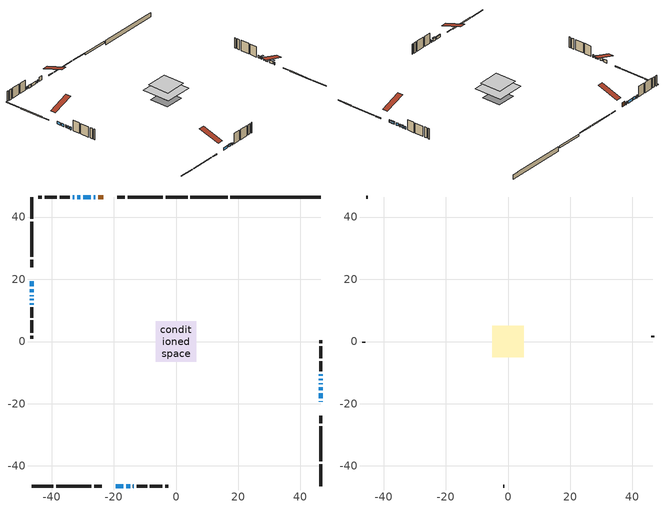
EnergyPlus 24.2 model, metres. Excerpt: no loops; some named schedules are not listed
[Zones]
conditioned space
 floor outside (Floor1 construction): -1.06,-1.06 -1.06,1.06 1.06,1.06 1.06,-1.06 z0.15
 floor adiabatic (Floor3 construction): -2.11,-2.11 -2.11,2.11 2.11,2.11 2.11,-2.11 z0.15
 floor adiabatic (AdiabaticFloorConstruction): -6.57,-6.57 -6.57,6.57 6.57,6.57 6.57,-6.57 z2.59
 floor foundation (Slab1 construction): -4.47,-4.47 -4.47,4.47 4.47,4.47 4.47,-4.47 z-1.98
 floor foundation (Slab2 construction): -2.11,-2.11 -2.11,2.11 2.11,2.11 2.11,-2.11 z-0.85
 wall outside (RimJoist1 construction): 3.7,46.46 -3.27,46.46 / -46.46,-46.46 -39.49,-46.46 / -46.46,46.46 -46.46,39.49 / 46.46,-46.46 46.46,-39.49 z0.15:0.45
 wall outside (RimJoist2 construction): -4.2,46.46 -15.48,46.46 / -38.56,-46.46 -27.28,-46.46 / -46.46,38.56 -46.46,27.28 / 46.46,-38.56 46.46,-27.28 z0.15:0.45
 wall outside (RimJoist4 construction): -16.41,46.46 -18.96,46.46 / -26.35,-46.46 -23.8,-46.46 / -46.46,26.35 -46.46,23.8 / 46.46,-26.35 46.46,-23.8 z0.15:0.45
 wall outside (AdiabaticWallConstruction 1): -23.42,46.46 -24.98,46.46 z0.15:2.18
 wall outside (AdiabaticWallConstruction): 46.46,-19.34 46.46,-19.17 / -25.9,46.46 -26.52,46.46 / -27.44,46.46 -29.78,46.46 / -46.46,19.34 -46.46,17.74 / -30.71,46.46 -31.78,46.46 / 46.46,-15.64 46.46,-14.68 / -46.46,16.81 -46.46,15.84 / -46.46,14.91 -46.46,14.61 / -46.46,13.69 -46.46,13.28 / 46.46,-13.75 46.46,-13.44 / -32.7,46.46 -33.19,46.46 / 46.46,-11.08 46.46,-10.56 / -15.97,-46.46 -14.75,-46.46 / -46.46,12.35 -46.46,11.88 z0.15:1.37; 46.46,-18.25 46.46,-16.57 / 46.46,-12.52 46.46,-12 z0.15:1.32; -19.34,-46.46 -16.9,-46.46 z0.15:1.22; -13.83,-46.46 -13.52,-46.46 z0.15:0.86
 wall outside (Wall1 construction): -34.12,46.46 -37.39,46.46 / -12.59,-46.46 -9.32,-46.46 / -46.46,10.96 -46.46,7.69 / 46.46,-9.64 46.46,-6.37 z0.15:5.03
 wall outside (Wall2 construction): -38.32,46.46 -42.27,46.46 / -8.39,-46.46 -4.44,-46.46 / -46.46,6.76 -46.46,2.81 / 46.46,-5.44 46.46,-1.49 z0.15:5.03
 wall outside (Wall4 construction): -43.2,46.46 -44.21,46.46 / -3.51,-46.46 -2.5,-46.46 / -46.46,1.88 -46.46,0.87 / 46.46,-0.56 46.46,0.45 z0.15:5.03
 wall foundation (FoundationWall1 construction): 17.5,46.46,-1.98 17.5,46.46,0.15 43.56,46.46,0.15 43.56,46.46,0.02 46.46,46.46,0.02 46.46,46.46,-1.98
 wall foundation (FoundationWall2 construction): 16.58,46.46 4.63,46.46 z-0.85:0.06
 window (WindowConstruction 16): 46.46,-19.34 46.46,-19.17 z0.15:1.37
 window (WindowConstruction 7): -25.9,46.46 -26.51,46.46 z0.15:1.37
 window (WindowConstruction 8): -27.44,46.46 -29.78,46.46 z0.15:1.37
 window (WindowConstruction 9): 46.46,-18.25 46.46,-16.57 z0.15:1.32
 window (WindowConstruction 10): -46.46,19.34 -46.46,17.74 z0.15:1.37
 window (WindowConstruction 11): -30.71,46.46 -31.78,46.46 z0.15:1.37
 window (WindowConstruction 12): 46.46,-15.64 46.46,-14.68 z0.15:1.37
 window (WindowConstruction 13): -46.46,16.81 -46.46,15.84 z0.15:1.37
 window (WindowConstruction 14): -46.46,14.91 -46.46,14.61 z0.15:1.37
 window (WindowConstruction 15): -46.46,13.68 -46.46,13.28 z0.15:1.37
 window (WindowConstruction 17): 46.46,-13.75 46.46,-13.44 z0.15:1.37
 window (WindowConstruction): -19.34,-46.46 -16.9,-46.46 z0.15:1.22
 window (WindowConstruction 1): -32.7,46.46 -33.19,46.46 z0.15:1.37
 window (WindowConstruction 2): 46.46,-12.51 46.46,-12 z0.15:1.32
 window (WindowConstruction 3): 46.46,-11.08 46.46,-10.57 z0.15:1.37
 window (WindowConstruction 4): -15.97,-46.46 -14.75,-46.46 z0.15:1.37
 window (WindowConstruction 5): -13.82,-46.46 -13.52,-46.46 z0.15:0.86
 window (WindowConstruction 6): -46.46,12.35 -46.46,11.88 z0.15:1.37
 door (Door): -23.42,46.46 -24.97,46.46 z0.15:2.18
 ceiling adiabatic (AdiabaticFloorConstruction): 6.57,-6.57 6.57,6.57 -6.57,6.57 -6.57,-6.57 z2.59
attic - vented
 floor to conditioned space (Floor2 construction Reversed): -5.07,-5.07 -5.07,5.07 5.07,5.07 5.07,-5.07 z5.03
 wall outside (Wall5 construction): -45.14,46.46 -45.53,46.46 / -1.57,-46.46 -1.18,-46.46 / -46.46,-0.06 -46.46,-0.45 / 46.46,1.38 46.46,1.77 z0.15:5.03
 roof outside (Roof1 construction): -22.49,46.46,5.03 -22.49,36.59,8.32 -19.89,36.59,8.32 -19.89,46.46,5.03; -20.27,-46.46,5.03 -20.27,-36.59,8.32 -22.87,-36.59,8.32 -22.87,-46.46,5.03; -46.46,20.27,5.03 -36.59,20.27,8.32 -36.59,22.87,8.32 -46.46,22.87,5.03; 46.46,-20.27,5.03 36.59,-20.27,8.32 36.59,-22.87,8.32 46.46,-22.87,5.03
shading: 46.46,-16.51 46.46,-18.31 47.68,-18.31 47.68,-16.51 z1.38; -16.84,-46.46 -19.4,-46.46 -19.4,-46.76 -16.84,-46.76 z1.28; 46.46,-11.94 46.46,-12.57 47.68,-12.57 47.68,-11.94 z1.38; -14.69,-46.46 -16.03,-46.46 -16.03,-47.07 -14.69,-47.07 z1.43; -13.46,-46.46 -13.88,-46.46 -13.88,-47.07 -13.46,-47.07 z0.92
[Building]
Building 1: Terrain=Suburbs
[Site:Location]
Windsor AP_ON: Latitude {deg}=42.28; Longitude {deg}=-82.96; Time Zone {hr}=-5; Elevation {m}=190; Keep Site Location Information=Yes
[Site:GroundTemperature:Shallow]
6.34957, 4.46684, 4.31606, 5.20952, 8.79623, 12.3662, 15.4612, 17.4219, 17.5884, 15.9938, 12.9777, 9.51722
[Site:WaterMainsTemperature]
Calculation Method=Schedule; Temperature Schedule=mains temperature schedule
[Material] Roughness=Rough; Thermal Absorptance=0.9
Name | Thickness {m} | Conductivity {W/m-K} | Density {kg/m3} | Specific Heat {J/kg-K} | Solar Absorptance | Visible Absorptance
asphalt or fiberglass shingles | 0.00635 | 0.162714 | 1121.4 | 1465.45 | 0.4 | 0.4
ceiling stud and cavity | 0.1397 | 0.0949009 | 65.682 | 1177.47 | 0.7 | 0.7
concrete 4.0 in. | 0.1016 | 1.803125 | 2242.8 | 837.4 | 0.7 | 0.7
concrete 8.0 in. | 0.2032 | 1.803125 | 2242.8 | 837.4 | 0.7 | 0.7
door material | 0.04445 | 0.053851 | 512.64 | 1214.23 | 0.7 | 0.7
exterior vertical ins | 0.0125472 | 0.029427 | 32.04 | 1214.23 | 0.7 | 0.7
exterior vertical ins 1 | 0.00202101 | 0.029427 | 32.04 | 1214.23 | 0.7 | 0.7
floor covering | 0.0127 | 0.0433444 | 54.468 | 1339.84 | 0.6 | 0.6
floor rigid ins; rim joist rigid ins 1 | 0.103632 | 0.029427 | 32.04 | 1214.23 | 0.7 | 0.7
floor rigid ins 1; wall rigid ins 1 | 0.512978 | 0.029427 | 32.04 | 1214.23 | 0.7 | 0.7
floor stud and cavity | 0.1397 | 0.386641 | 92.3553 | 1139.71 | 0.7 | 0.7
floor stud and cavity 1 | 0.1397 | 0.240492 | 92.3553 | 1139.71 | 0.7 | 0.7
floor stud and cavity 2 | 0.1397 | 1.75129 | 37.0049 | 1207.88 | 0.7 | 0.7
furniture material conditioned space 1 | 0.1524 | 0.115458 | 640.8 | 1214.23 | 0.6 | 0.6
gypsum board | 0.0127 | 0.160291 | 801 | 837.4 | 0.6 | 0.6
gypsum board 1 | 0.0127 | 0.160291 | 801 | 837.4 | 0.7 | 0.7
osb sheathing 0.5 in. | 0.0127 | 0.115458 | 512.64 | 1214.23 | 0.7 | 0.7
osb sheathing 0.75 in. | 0.01905 | 0.115458 | 512.64 | 1214.23 | 0.7 | 0.7
osb sheathing 2.0 in. | 0.0508 | 0.115458 | 512.64 | 1214.23 | 0.7 | 0.7
rim joist rigid ins; wall rigid ins | 0.051816 | 0.029427 | 32.04 | 1214.23 | 0.7 | 0.7
rim joist stud and cavity | 0.0508 | 0.028891 | 125.044 | 1163.47 | 0.6 | 0.6
rim joist stud and cavity 1 | 0.0508 | 0.241261 | 125.044 | 1163.47 | 0.6 | 0.6
rim joist stud and cavity 2 | 0.0508 | 0.065186 | 125.044 | 1163.47 | 0.6 | 0.6
wall stud and cavity | 0.1397 | 0.408978 | 139.0536 | 1170.24 | 0.7 | 0.7
wall stud and cavity 1 | 0.1397 | 0.0743564 | 139.0536 | 1170.24 | 0.7 | 0.7
wall stud and cavity 2 | 0.1397 | 0.0855862 | 139.0536 | 1170.24 | 0.7 | 0.7
wall stud and cavity 3 | 0.0889 | 6.1454 | 50.32683 | 1063.81 | 0.6 | 0.6
wall stud and cavity 4 | 0.0889 | 0.380278 | 52.3479 | 1209.89 | 0.7 | 0.7
wall stud and cavity 5 | 0.0889 | 0.391764 | 83.0341 | 1211.67 | 0.7 | 0.7
wood siding | 0.0254 | 0.102417 | 544.68 | 1172.36 | 0.4 | 0.4
wood siding 1 | 0.00254 | 0.102417 | 544.68 | 1172.36 | 0.4 | 0.4
wood siding 2; wood siding 3; wood siding 4 | 0.0254 | 0.102417 | 544.68 | 1172.36 | 0.7 | 0.7
[WindowMaterial:SimpleGlazingSystem]
Name | U-Factor {W/m2-K} | Solar Heat Gain Coefficient
WindowMaterial | 2.46312 | 0.59
WindowMaterial 1 | 2.96448 | 0.43
WindowMaterial 10 | 1.8215 | 0.51
WindowMaterial 11 | 2.907136 | 0.51
WindowMaterial 12 | 2.5375 | 0.54
WindowMaterial 13 | 1.87147 | 0.49
WindowMaterial 14 | 2.983789 | 0.42
WindowMaterial 15 | 2.06793 | 0.37
WindowMaterial 16 | 3.02808 | 0.27
WindowMaterial 2 | 2.68172 | 0.46
WindowMaterial 3 | 2.67774 | 0.47
WindowMaterial 4 | 2.50457 | 0.56
WindowMaterial 5 | 2.8867 | 0.33
WindowMaterial 6 | 2.66696 | 0.47
WindowMaterial 7 | 2.60223 | 0.51
WindowMaterial 8 | 2.94518 | 0.46
WindowMaterial 9 | 2.95426 | 0.45
[Construction]
AdiabaticFloorConstruction: floor stud and cavity 2, floor rigid ins 1, osb sheathing 0.75 in., floor covering
AdiabaticWallConstruction: wood siding 3, wall rigid ins 1, wall stud and cavity 4, gypsum board
AdiabaticWallConstruction 1: wood siding 4, wall rigid ins 1, wall stud and cavity 4, gypsum board
Door: door material
Floor1 construction: floor stud and cavity, floor rigid ins, osb sheathing 0.75 in., floor covering
Floor2 construction Reversed: gypsum board, ceiling stud and cavity
Floor3 construction: floor stud and cavity 1, floor rigid ins, osb sheathing 0.75 in., floor covering
FoundationWall1 construction; FoundationWall2 construction: concrete 8.0 in., gypsum board 1
furniture construction conditioned space 1: furniture material conditioned space 1
PartitionWallConstruction: gypsum board, wall stud and cavity 5, gypsum board
RimJoist1 construction: wood siding 2, osb sheathing 2.0 in., rim joist stud and cavity
RimJoist2 construction: wood siding 2, rim joist rigid ins, osb sheathing 2.0 in., rim joist stud and cavity 1
RimJoist4 construction: wood siding 2, rim joist rigid ins 1, osb sheathing 2.0 in., rim joist stud and cavity 2
Roof1 construction: asphalt or fiberglass shingles
Slab1 construction; Slab2 construction: concrete 4.0 in.
Wall1 construction: wood siding, wall rigid ins, osb sheathing 0.5 in., wall stud and cavity, gypsum board
Wall2 construction: wood siding, osb sheathing 0.5 in., wall stud and cavity 1, gypsum board
Wall4 construction: wood siding, osb sheathing 0.5 in., wall stud and cavity 2, gypsum board
Wall5 construction: wood siding 1, wall stud and cavity 3
WindowConstruction: WindowMaterial
WindowConstruction 1: WindowMaterial 1
WindowConstruction 10: WindowMaterial 10
WindowConstruction 11; WindowConstruction 9: WindowMaterial 9
WindowConstruction 12: WindowMaterial 11
WindowConstruction 13: WindowMaterial 12
WindowConstruction 14: WindowMaterial 13
WindowConstruction 15: WindowMaterial 14
WindowConstruction 16: WindowMaterial 15
WindowConstruction 17: WindowMaterial 16
WindowConstruction 2: WindowMaterial 2
WindowConstruction 3: WindowMaterial 3
WindowConstruction 4: WindowMaterial 4
WindowConstruction 5: WindowMaterial 5
WindowConstruction 6: WindowMaterial 6
WindowConstruction 7: WindowMaterial 7
WindowConstruction 8: WindowMaterial 8
[Zone] Multiplier=1; Part of Total Floor Area=Yes
Name | Volume {m3}
attic - vented | 54.8215
conditioned space | 628.9
[Space]
Name | Zone | Volume {m3}
attic - vented 1 | attic - vented | 54.8215
conditioned space 1 | conditioned space | 628.9
[ZoneInfiltration:EffectiveLeakageArea]
infil attic - vented 1: Zone or Space=attic - vented 1; Schedule=Always On Discrete; Effective Air Leakage Area {cm2}=4562.67; Stack Coefficient=0.000567875; Wind Coefficient=1.61008e-05
[ZoneMixing]
whole house fan mix: Zone or Space=attic - vented; Schedule=Always On Continuous; Design Flow Rate Calculation Method=Flow/Zone; Design Flow Rate {m3/s}=0; Source Zone or Space=conditioned space
[SurfaceProperty:ExposedFoundationPerimeter] Exposed Perimeter Calculation Method=TotalExposedPerimeter
Name | Total Exposed Perimeter {m}
Slab1 | 28.956
Slab2 | 11.948
[InternalMass] Zone or ZoneList=conditioned space; Space or SpaceList=conditioned space 1
Name | Construction | Surface Area {m2}
furniture mass conditioned space 1 | furniture construction conditioned space 1 | 117.088
partition wall mass | PartitionWallConstruction | 274.94
[Lights]
interior lighting: Zone or ZoneList or Space or SpaceList=conditioned space 1; Schedule=interior lighting schedule; Design Level Calculation Method=LightingLevel; Lighting Level {W}=343.2; Return Air Fraction=0; Fraction Radiant=0.6; Fraction Visible=0.2; Fraction Replaceable=1
[People]
occupants: Zone or ZoneList or Space or SpaceList=conditioned space 1; Number of People Schedule=occupants schedule; Number of People Calculation Method=People; Number of People=3; Fraction Radiant=0.314171; Sensible Heat Fraction=0.56303; Activity Level Schedule=occupants activity schedule; Carbon Dioxide Generation Rate {m3/s-W}=0; Enable ASHRAE 55 Comfort Warnings=No; Mean Radiant Temperature Calculation Type=EnclosureAveraged
[ElectricEquipment] Zone or ZoneList or Space or SpaceList=conditioned space 1; Design Level Calculation Method=EquipmentLevel
Name | Schedule | Design Level {W} | Fraction Latent | Fraction Radiant | Fraction Lost
clothes dryer | clothes dryer schedule | 140.772 | 0.015 | 0.081 | 0.85
clothes washer | clothes washer schedule | 32.1985 | 0.03 | 0.162 | 0.7
cooking range | cooking range schedule | 215.147 | 0.08 | 0.432 | 0.2
dishwasher | dishwasher schedule | 66.8632 | 0.3 | 0.18 | 0.4
fridge | fridge schedule | 72.9452 | 0 | 0.6 | 0
mech vent bath fan 0 | mech vent bath fan 0 schedule | 25.1 | 0 | 0 | 1
mech vent bath fan 1 | mech vent bath fan 1 schedule | 25.1 | 0 | 0 | 1
mech vent house fan | mech vent house fan schedule | 0 | 0 | 0 | 1
mech vent house fan cfis | mech vent house fan cfis schedule | 0 | 0 | 0 | 0
mech vent range fan 0 | mech vent range fan 0 schedule | 57 | 0 | 0 | 1
misc plug loads | misc plug loads schedule | 494.7 | 0.045 | 0.513 | 0.1
whole house fan | Always On Discrete | 0 | 0 | 0 | 1
[OtherEquipment] Zone or ZoneList or Space or SpaceList=conditioned space 1; Design Level Calculation Method=EquipmentLevel
Name | Fuel Type | Schedule | Design Level {W} | Fraction Latent | Fraction Radiant | Fraction Lost
clothes dryer 1 | Electricity | clothes dryer schedule | 0 | 0.015 | 0.081 | 0.85
cooking range 1 | Electricity | cooking range schedule | 0 | 0.08 | 0.432 | 0.2
general water use latent | None | general water use schedule | 62.594 | 1 | 0 | 0
general water use sensible | None | general water use schedule | -61.6891 | 0 | 0.6 | 0
mech vent house fan latent load | None | Always On Discrete | 0 | 1 | 0 | 0
mech vent house fan sensible load | None | Always On Discrete | 0 | 0 | 0 | 0
water heater energy adjustment1 | NaturalGas | Always On Discrete | 0.01 | 0 | 0 | 1
[ZoneInfiltration:DesignFlowRate] Zone or ZoneList or Space or SpaceList=conditioned space 1; Schedule=Always On Discrete; Design Flow Rate Calculation Method=Flow/Zone; Design Flow Rate {m3/s}=0
infil flow; natural vent flow; whole house fan flow
[Foundation:Kiva] Initial Indoor Air Temperature {C}=18; Wall Depth Below Slab {m}=0.2032; Custom Block X Position 1 {m}=0.2159; Custom Block Z Position 1 {m}=0
Name | Wall Height Above Grade {m} | Custom Block Material Name 1 | Custom Block Depth 1 {m}
Foundation Kiva 1 | 0.149992 | exterior vertical ins | 2.13
Foundation Kiva 2 | 0.0600151 | exterior vertical ins 1 | 0.910011
[Foundation:Kiva:Settings]
Soil Conductivity {W/m-K}=0.849921; Soil Density {kg/m3}=1842.3; Soil Specific Heat {J/kg-K}=418.7; Ground Solar Absorptivity=0.9; Ground Thermal Absorptivity=0.9; Ground Surface Roughness {m}=0.03; Far-Field Width {m}=40; Deep-Ground Boundary Condition=ZeroFlux; Deep-Ground Depth {m}=40; Minimum Cell Dimension {m}=0.2; Maximum Cell Growth Coefficient=3; Simulation Timestep=Timestep
[Exterior:Lights]
exterior lighting: Schedule=exterior lighting schedule; Design Level {W}=75.6
[Schedule:Constant]
Name | Hourly Value
Always On Continuous; mech vent house fan schedule; mech vent house fan cfis schedule; Always On Discrete | 1
occupants activity schedule | 117.228
fridge schedule | 0
[Schedule:Week:Daily]
interior lighting schedule Week Rule - Jan1-Jan27: interior lighting schedule day, interior lighting schedule day, interior lighting schedule day, interior lighting schedule day, interior lighting schedule day, interior lighting schedule day, interior lighting schedule day, interior lighting schedule default day, interior lighting schedule default day, interior lighting schedule default day, interior lighting schedule default day, interior lighting schedule default day
interior lighting schedule Week Rule - Jan28-Feb3: interior lighting schedule day, interior lighting schedule day, interior lighting schedule day, interior lighting schedule day, interior lighting schedule day 1, interior lighting schedule day 1, interior lighting schedule day 1, interior lighting schedule default day, interior lighting schedule default day, interior lighting schedule default day, interior lighting schedule default day, interior lighting schedule default day
interior lighting schedule Week Rule - Feb4-Feb24: interior lighting schedule day 1, interior lighting schedule day 1, interior lighting schedule day 1, interior lighting schedule day 1, interior lighting schedule day 1, interior lighting schedule day 1, interior lighting schedule day 1, interior lighting schedule default day, interior lighting schedule default day, interior lighting schedule default day, interior lighting schedule default day, interior lighting schedule default day
interior lighting schedule Week Rule - Feb25-Mar3: interior lighting schedule day 1, interior lighting schedule day 1, interior lighting schedule day 1, interior lighting schedule day 1, interior lighting schedule day 2, interior lighting schedule day 2, interior lighting schedule day 2, interior lighting schedule default day, interior lighting schedule default day, interior lighting schedule default day, interior lighting schedule default day, interior lighting schedule default day
interior lighting schedule Week Rule - Mar4-Mar31: interior lighting schedule day 2, interior lighting schedule day 2, interior lighting schedule day 2, interior lighting schedule day 2, interior lighting schedule day 2, interior lighting schedule day 2, interior lighting schedule day 2, interior lighting schedule default day, interior lighting schedule default day, interior lighting schedule default day, interior lighting schedule default day, interior lighting schedule default day
interior lighting schedule Week Rule - Apr1-Apr28: interior lighting schedule day 3, interior lighting schedule day 3, interior lighting schedule day 3, interior lighting schedule day 3, interior lighting schedule day 3, interior lighting schedule day 3, interior lighting schedule day 3, interior lighting schedule default day, interior lighting schedule default day, interior lighting schedule default day, interior lighting schedule default day, interior lighting schedule default day
interior lighting schedule Week Rule - Apr29-May5: interior lighting schedule day 3, interior lighting schedule day 3, interior lighting schedule day 4, interior lighting schedule day 4, interior lighting schedule day 4, interior lighting schedule day 4, interior lighting schedule day 4, interior lighting schedule default day, interior lighting schedule default day, interior lighting schedule default day, interior lighting schedule default day, interior lighting schedule default day
interior lighting schedule Week Rule - May6-May26: interior lighting schedule day 4, interior lighting schedule day 4, interior lighting schedule day 4, interior lighting schedule day 4, interior lighting schedule day 4, interior lighting schedule day 4, interior lighting schedule day 4, interior lighting schedule default day, interior lighting schedule default day, interior lighting schedule default day, interior lighting schedule default day, interior lighting schedule default day
interior lighting schedule Week Rule - May27-Jun2: interior lighting schedule day 4, interior lighting schedule day 4, interior lighting schedule day 4, interior lighting schedule day 4, interior lighting schedule day 4, interior lighting schedule day 5, interior lighting schedule day 5, interior lighting schedule default day, interior lighting schedule default day, interior lighting schedule default day, interior lighting schedule default day, interior lighting schedule default day
interior lighting schedule Week Rule - Jun3-Jun30: interior lighting schedule day 5, interior lighting schedule day 5, interior lighting schedule day 5, interior lighting schedule day 5, interior lighting schedule day 5, interior lighting schedule day 5, interior lighting schedule day 5, interior lighting schedule default day, interior lighting schedule default day, interior lighting schedule default day, interior lighting schedule default day, interior lighting schedule default day
interior lighting schedule Week Rule - Jul1-Jul28: interior lighting schedule day 6, interior lighting schedule day 6, interior lighting schedule day 6, interior lighting schedule day 6, interior lighting schedule day 6, interior lighting schedule day 6, interior lighting schedule day 6, interior lighting schedule default day, interior lighting schedule default day, interior lighting schedule default day, interior lighting schedule default day, interior lighting schedule default day
interior lighting schedule Week Rule - Jul29-Aug4: interior lighting schedule day 6, interior lighting schedule day 6, interior lighting schedule day 6, interior lighting schedule day 7, interior lighting schedule day 7, interior lighting schedule day 7, interior lighting schedule day 7, interior lighting schedule default day, interior lighting schedule default day, interior lighting schedule default day, interior lighting schedule default day, interior lighting schedule default day
interior lighting schedule Week Rule - Aug5-Aug25: interior lighting schedule day 7, interior lighting schedule day 7, interior lighting schedule day 7, interior lighting schedule day 7, interior lighting schedule day 7, interior lighting schedule day 7, interior lighting schedule day 7, interior lighting schedule default day, interior lighting schedule default day, interior lighting schedule default day, interior lighting schedule default day, interior lighting schedule default day
interior lighting schedule Week Rule - Aug26-Sep1: interior lighting schedule day 7, interior lighting schedule day 7, interior lighting schedule day 7, interior lighting schedule day 7, interior lighting schedule day 7, interior lighting schedule day 7, interior lighting schedule day 8, interior lighting schedule default day, interior lighting schedule default day, interior lighting schedule default day, interior lighting schedule default day, interior lighting schedule default day
interior lighting schedule Week Rule - Sep2-Sep29: interior lighting schedule day 8, interior lighting schedule day 8, interior lighting schedule day 8, interior lighting schedule day 8, interior lighting schedule day 8, interior lighting schedule day 8, interior lighting schedule day 8, interior lighting schedule default day, interior lighting schedule default day, interior lighting schedule default day, interior lighting schedule default day, interior lighting schedule default day
interior lighting schedule Week Rule - Sep30-Oct6: interior lighting schedule day 8, interior lighting schedule day 9, interior lighting schedule day 9, interior lighting schedule day 9, interior lighting schedule day 9, interior lighting schedule day 9, interior lighting schedule day 9, interior lighting schedule default day, interior lighting schedule default day, interior lighting schedule default day, interior lighting schedule default day, interior lighting schedule default day
interior lighting schedule Week Rule - Oct7-Oct27: interior lighting schedule day 9, interior lighting schedule day 9, interior lighting schedule day 9, interior lighting schedule day 9, interior lighting schedule day 9, interior lighting schedule day 9, interior lighting schedule day 9, interior lighting schedule default day, interior lighting schedule default day, interior lighting schedule default day, interior lighting schedule default day, interior lighting schedule default day
interior lighting schedule Week Rule - Oct28-Nov3: interior lighting schedule day 9, interior lighting schedule day 9, interior lighting schedule day 9, interior lighting schedule day 9, interior lighting schedule day 10, interior lighting schedule day 10, interior lighting schedule day 10, interior lighting schedule default day, interior lighting schedule default day, interior lighting schedule default day, interior lighting schedule default day, interior lighting schedule default day
interior lighting schedule Week Rule - Nov4-Nov24: interior lighting schedule day 10, interior lighting schedule day 10, interior lighting schedule day 10, interior lighting schedule day 10, interior lighting schedule day 10, interior lighting schedule day 10, interior lighting schedule day 10, interior lighting schedule default day, interior lighting schedule default day, interior lighting schedule default day, interior lighting schedule default day, interior lighting schedule default day
interior lighting schedule Week Rule - Nov25-Dec1: interior lighting schedule day 10, interior lighting schedule day 10, interior lighting schedule day 10, interior lighting schedule day 10, interior lighting schedule day 10, interior lighting schedule day 10, interior lighting schedule day 11, interior lighting schedule default day, interior lighting schedule default day, interior lighting schedule default day, interior lighting schedule default day, interior lighting schedule default day
interior lighting schedule Week Rule - Dec2-Dec31: interior lighting schedule day 11, interior lighting schedule day 11, interior lighting schedule day 11, interior lighting schedule day 11, interior lighting schedule day 11, interior lighting schedule day 11, interior lighting schedule day 11, interior lighting schedule default day, interior lighting schedule default day, interior lighting schedule default day, interior lighting schedule default day, interior lighting schedule default day
occupants schedule Week Rule - Jan1-Dec31: occupants schedule day, occupants schedule day, occupants schedule day, occupants schedule day, occupants schedule day, occupants schedule day, occupants schedule day, occupants schedule default day, occupants schedule default day, occupants schedule default day, occupants schedule default day, occupants schedule default day
clothes dryer schedule Week Rule - Jan1-Dec31: clothes dryer schedule day, clothes dryer schedule day, clothes dryer schedule day, clothes dryer schedule day, clothes dryer schedule day, clothes dryer schedule day, clothes dryer schedule day, clothes dryer schedule default day, clothes dryer schedule default day, clothes dryer schedule default day, clothes dryer schedule default day, clothes dryer schedule default day
clothes washer schedule Week Rule - Jan1-Dec31: clothes washer schedule day, clothes washer schedule day, clothes washer schedule day, clothes washer schedule day, clothes washer schedule day, clothes washer schedule day, clothes washer schedule day, clothes washer schedule default day, clothes washer schedule default day, clothes washer schedule default day, clothes washer schedule default day, clothes washer schedule default day
cooking range schedule Week Rule - Jan1-Dec31: cooking range schedule day, cooking range schedule day, cooking range schedule day, cooking range schedule day, cooking range schedule day, cooking range schedule day, cooking range schedule day, cooking range schedule default day, cooking range schedule default day, cooking range schedule default day, cooking range schedule default day, cooking range schedule default day
dishwasher schedule Week Rule - Jan1-Dec31: dishwasher schedule day, dishwasher schedule day, dishwasher schedule day, dishwasher schedule day, dishwasher schedule day, dishwasher schedule day, dishwasher schedule day, dishwasher schedule default day, dishwasher schedule default day, dishwasher schedule default day, dishwasher schedule default day, dishwasher schedule default day
mech vent bath fan 0 schedule Week Rule - Jan1-Dec31: mech vent bath fan 0 schedule day, mech vent bath fan 0 schedule day, mech vent bath fan 0 schedule day, mech vent bath fan 0 schedule day, mech vent bath fan 0 schedule day, mech vent bath fan 0 schedule day, mech vent bath fan 0 schedule day, mech vent bath fan 0 schedule default day, mech vent bath fan 0 schedule default day, mech vent bath fan 0 schedule default day, mech vent bath fan 0 schedule default day, mech vent bath fan 0 schedule default day
mech vent bath fan 1 schedule Week Rule - Jan1-Dec31: mech vent bath fan 1 schedule day, mech vent bath fan 1 schedule day, mech vent bath fan 1 schedule day, mech vent bath fan 1 schedule day, mech vent bath fan 1 schedule day, mech vent bath fan 1 schedule day, mech vent bath fan 1 schedule day, mech vent bath fan 1 schedule default day, mech vent bath fan 1 schedule default day, mech vent bath fan 1 schedule default day, mech vent bath fan 1 schedule default day, mech vent bath fan 1 schedule default day
mech vent range fan 0 schedule Week Rule - Jan1-Dec31: mech vent range fan 0 schedule day, mech vent range fan 0 schedule day, mech vent range fan 0 schedule day, mech vent range fan 0 schedule day, mech vent range fan 0 schedule day, mech vent range fan 0 schedule day, mech vent range fan 0 schedule day, mech vent range fan 0 schedule default day, mech vent range fan 0 schedule default day, mech vent range fan 0 schedule default day, mech vent range fan 0 schedule default day, mech vent range fan 0 schedule default day
misc plug loads schedule Week Rule - Jan1-Dec31: misc plug loads schedule day, misc plug loads schedule day, misc plug loads schedule day, misc plug loads schedule day, misc plug loads schedule day, misc plug loads schedule day, misc plug loads schedule day, misc plug loads schedule default day, misc plug loads schedule default day, misc plug loads schedule default day, misc plug loads schedule default day, misc plug loads schedule default day
general water use schedule Week Rule - Jan1-Dec31: general water use schedule day, general water use schedule day, general water use schedule day, general water use schedule day, general water use schedule day, general water use schedule day, general water use schedule day, general water use schedule default day, general water use schedule default day, general water use schedule default day, general water use schedule default day, general water use schedule default day
exterior lighting schedule Week Rule - Jan1-Jan27: exterior lighting schedule day, exterior lighting schedule day, exterior lighting schedule day, exterior lighting schedule day, exterior lighting schedule day, exterior lighting schedule day, exterior lighting schedule day, exterior lighting schedule default day, exterior lighting schedule default day, exterior lighting schedule default day, exterior lighting schedule default day, exterior lighting schedule default day
exterior lighting schedule Week Rule - Jan28-Feb3: exterior lighting schedule day, exterior lighting schedule day, exterior lighting schedule day, exterior lighting schedule day, exterior lighting schedule day 1, exterior lighting schedule day 1, exterior lighting schedule day 1, exterior lighting schedule default day, exterior lighting schedule default day, exterior lighting schedule default day, exterior lighting schedule default day, exterior lighting schedule default day
exterior lighting schedule Week Rule - Feb4-Feb24: exterior lighting schedule day 1, exterior lighting schedule day 1, exterior lighting schedule day 1, exterior lighting schedule day 1, exterior lighting schedule day 1, exterior lighting schedule day 1, exterior lighting schedule day 1, exterior lighting schedule default day, exterior lighting schedule default day, exterior lighting schedule default day, exterior lighting schedule default day, exterior lighting schedule default day
exterior lighting schedule Week Rule - Feb25-Mar3: exterior lighting schedule day 1, exterior lighting schedule day 1, exterior lighting schedule day 1, exterior lighting schedule day 1, exterior lighting schedule day 2, exterior lighting schedule day 2, exterior lighting schedule day 2, exterior lighting schedule default day, exterior lighting schedule default day, exterior lighting schedule default day, exterior lighting schedule default day, exterior lighting schedule default day
exterior lighting schedule Week Rule - Mar4-Mar31: exterior lighting schedule day 2, exterior lighting schedule day 2, exterior lighting schedule day 2, exterior lighting schedule day 2, exterior lighting schedule day 2, exterior lighting schedule day 2, exterior lighting schedule day 2, exterior lighting schedule default day, exterior lighting schedule default day, exterior lighting schedule default day, exterior lighting schedule default day, exterior lighting schedule default day
exterior lighting schedule Week Rule - Apr1-Apr28: exterior lighting schedule day 3, exterior lighting schedule day 3, exterior lighting schedule day 3, exterior lighting schedule day 3, exterior lighting schedule day 3, exterior lighting schedule day 3, exterior lighting schedule day 3, exterior lighting schedule default day, exterior lighting schedule default day, exterior lighting schedule default day, exterior lighting schedule default day, exterior lighting schedule default day
exterior lighting schedule Week Rule - Apr29-May5: exterior lighting schedule day 3, exterior lighting schedule day 3, exterior lighting schedule day 4, exterior lighting schedule day 4, exterior lighting schedule day 4, exterior lighting schedule day 4, exterior lighting schedule day 4, exterior lighting schedule default day, exterior lighting schedule default day, exterior lighting schedule default day, exterior lighting schedule default day, exterior lighting schedule default day
exterior lighting schedule Week Rule - May6-May26: exterior lighting schedule day 4, exterior lighting schedule day 4, exterior lighting schedule day 4, exterior lighting schedule day 4, exterior lighting schedule day 4, exterior lighting schedule day 4, exterior lighting schedule day 4, exterior lighting schedule default day, exterior lighting schedule default day, exterior lighting schedule default day, exterior lighting schedule default day, exterior lighting schedule default day
exterior lighting schedule Week Rule - May27-Jun2: exterior lighting schedule day 4, exterior lighting schedule day 4, exterior lighting schedule day 4, exterior lighting schedule day 4, exterior lighting schedule day 4, exterior lighting schedule day 5, exterior lighting schedule day 5, exterior lighting schedule default day, exterior lighting schedule default day, exterior lighting schedule default day, exterior lighting schedule default day, exterior lighting schedule default day
[Schedule:Year]
interior lighting schedule: interior lighting schedule Week Rule - Jan1-Jan27, 1, 1, 1, 27, interior lighting schedule Week Rule - Jan28-Feb3, 1, 28, 2, 3, interior lighting schedule Week Rule - Feb4-Feb24, 2, 4, 2, 24, interior lighting schedule Week Rule - Feb25-Mar3, 2, 25, 3, 3, interior lighting schedule Week Rule - Mar4-Mar31, 3, 4, 3, 31, interior lighting schedule Week Rule - Apr1-Apr28, 4, 1, 4, 28, interior lighting schedule Week Rule - Apr29-May5, 4, 29, 5, 5, interior lighting schedule Week Rule - May6-May26, 5, 6, 5, 26, interior lighting schedule Week Rule - May27-Jun2, 5, 27, 6, 2, interior lighting schedule Week Rule - Jun3-Jun30, 6, 3, 6, 30, interior lighting schedule Week Rule - Jul1-Jul28, 7, 1, 7, 28, interior lighting schedule Week Rule - Jul29-Aug4, 7, 29, 8, 4, interior lighting schedule Week Rule - Aug5-Aug25, 8, 5, 8, 25, interior lighting schedule Week Rule - Aug26-Sep1, 8, 26, 9, 1, interior lighting schedule Week Rule - Sep2-Sep29, 9, 2, 9, 29, interior lighting schedule Week Rule - Sep30-Oct6, 9, 30, 10, 6, interior lighting schedule Week Rule - Oct7-Oct27, 10, 7, 10, 27, interior lighting schedule Week Rule - Oct28-Nov3, 10, 28, 11, 3, interior lighting schedule Week Rule - Nov4-Nov24, 11, 4, 11, 24, interior lighting schedule Week Rule - Nov25-Dec1, 11, 25, 12, 1, interior lighting schedule Week Rule - Dec2-Dec31, 12, 2, 12, 31
occupants schedule: occupants schedule Week Rule - Jan1-Dec31, 1, 1, 12, 31
clothes dryer schedule: clothes dryer schedule Week Rule - Jan1-Dec31, 1, 1, 12, 31
clothes washer schedule: clothes washer schedule Week Rule - Jan1-Dec31, 1, 1, 12, 31
cooking range schedule: cooking range schedule Week Rule - Jan1-Dec31, 1, 1, 12, 31
dishwasher schedule: dishwasher schedule Week Rule - Jan1-Dec31, 1, 1, 12, 31
mech vent bath fan 0 schedule: mech vent bath fan 0 schedule Week Rule - Jan1-Dec31, 1, 1, 12, 31
mech vent bath fan 1 schedule: mech vent bath fan 1 schedule Week Rule - Jan1-Dec31, 1, 1, 12, 31
mech vent range fan 0 schedule: mech vent range fan 0 schedule Week Rule - Jan1-Dec31, 1, 1, 12, 31
misc plug loads schedule: misc plug loads schedule Week Rule - Jan1-Dec31, 1, 1, 12, 31
general water use schedule: general water use schedule Week Rule - Jan1-Dec31, 1, 1, 12, 31
exterior lighting schedule: exterior lighting schedule Week Rule - Jan1-Jan27, 1, 1, 1, 27, exterior lighting schedule Week Rule - Jan28-Feb3, 1, 28, 2, 3, exterior lighting schedule Week Rule - Feb4-Feb24, 2, 4, 2, 24, exterior lighting schedule Week Rule - Feb25-Mar3, 2, 25, 3, 3, exterior lighting schedule Week Rule - Mar4-Mar31, 3, 4, 3, 31, exterior lighting schedule Week Rule - Apr1-Apr28, 4, 1, 4, 28, exterior lighting schedule Week Rule - Apr29-May5, 4, 29, 5, 5, exterior lighting schedule Week Rule - May6-May26, 5, 6, 5, 26, exterior lighting schedule Week Rule - May27-Jun2, 5, 27, 6, 2, exterior lighting schedule Week Rule - Jun3-Jun30, 6, 3, 6, 30, exterior lighting schedule Week Rule - Jul1-Jul28, 7, 1, 7, 28, exterior lighting schedule Week Rule - Jul29-Aug4, 7, 29, 8, 4, exterior lighting schedule Week Rule - Aug5-Aug25, 8, 5, 8, 25, exterior lighting schedule Week Rule - Aug26-Sep1, 8, 26, 9, 1, exterior lighting schedule Week Rule - Sep2-Sep29, 9, 2, 9, 29, exterior lighting schedule Week Rule - Sep30-Oct6, 9, 30, 10, 6, exterior lighting schedule Week Rule - Oct7-Oct27, 10, 7, 10, 27, exterior lighting schedule Week Rule - Oct28-Nov3, 10, 28, 11, 3, exterior lighting schedule Week Rule - Nov4-Nov24, 11, 4, 11, 24, exterior lighting schedule Week Rule - Nov25-Dec1, 11, 25, 12, 1, exterior lighting schedule Week Rule - Dec2-Dec31, 12, 2, 12, 31
[Schedule:Compact]
mains temperature schedule: Through: 01/01, For: AllDays, Until: 24:00, 9.71556, Through: 01/02, For: AllDays, Until: 24:00, 9.65056, Through: 01/03, For: AllDays, Until: 24:00, 9.58667, Through: 01/04, For: AllDays, Until: 24:00, 9.52389, Through: 01/05, For: AllDays, Until: 24:00, 9.46278, Through: 01/06, For: AllDays, Until: 24:00, 9.40278, Through: 01/07, For: AllDays, Until: 24:00, 9.34444, Through: 01/08, For: AllDays, Until: 24:00, 9.28778, Through: 01/09, For: AllDays, Until: 24:00, 9.23222, Through: 01/10, For: AllDays, Until: 24:00, 9.17778, Through: 01/11, For: AllDays, Until: 24:00, 9.125, Through: 01/12, For: AllDays, Until: 24:00, 9.07389, Through: 01/13, For: AllDays, Until: 24:00, 9.02444, Through: 01/14, For: AllDays, Until: 24:00, 8.97611, Through: 01/15, For: AllDays, Until: 24:00, 8.92944, Through: 01/16, For: AllDays, Until: 24:00, 8.88444, Through: 01/17, For: AllDays, Until: 24:00, 8.84056, Through: 01/18, For: AllDays, Until: 24:00, 8.79889, Through: 01/19, For: AllDays, Until: 24:00, 8.75833, Through: 01/20, For: AllDays, Until: 24:00, 8.71944, Through: 01/21, For: AllDays, Until: 24:00, 8.68222, Through: 01/22, For: AllDays, Until: 24:00, 8.64667, Through: 01/23, For: AllDays, Until: 24:00, 8.61222, Through: 01/24, For: AllDays, Until: 24:00, 8.58, Through: 01/25, For: AllDays, Until: 24:00, 8.54944, Through: 01/26, For: AllDays, Until: 24:00, 8.52, Through: 01/27, For: AllDays, Until: 24:00, 8.49278, Through: 01/28, For: AllDays, Until: 24:00, 8.46722, Through: 01/29, For: AllDays, Until: 24:00, 8.44278, Through: 01/30, For: AllDays, Until: 24:00, 8.42056, Through: 01/31, For: AllDays, Until: 24:00, 8.39944, Through: 02/01, For: AllDays, Until: 24:00, 8.38056, Through: 02/02, For: AllDays, Until: 24:00, 8.36333, Through: 02/03, For: AllDays, Until: 24:00, 8.34778, Through: 02/04, For: AllDays, Until: 24:00, 8.33389, Through: 02/05, For: AllDays, Until: 24:00, 8.32167, Through: 02/06, For: AllDays, Until: 24:00, 8.31111, Through: 02/07, For: AllDays, Until: 24:00, 8.30222, Through: 02/08, For: AllDays, Until: 24:00, 8.295, Through: 02/09, For: AllDays, Until: 24:00, 8.29, Through: 02/10, For: AllDays, Until: 24:00, 8.28611, Through: 02/11, For: AllDays, Until: 24:00, 8.28444, Through: 02/12, For: AllDays, Until: 24:00, 8.28444, Through: 02/13, For: AllDays, Until: 24:00, 8.28611, Through: 02/14, For: AllDays, Until: 24:00, 8.28889, Through: 02/15, For: AllDays, Until: 24:00, 8.29444, Through: 02/16, For: AllDays, Until: 24:00, 8.30111, Through: 02/17, For: AllDays, Until: 24:00, 8.30944, Through: 02/18, For: AllDays, Until: 24:00, 8.31944, Through: 02/19, For: AllDays, Until: 24:00, 8.33167, Through: 02/20, For: AllDays, Until: 24:00, 8.345, Through: 02/21, For: AllDays, Until: 24:00, 8.36056, Through: 02/22, For: AllDays, Until: 24:00, 8.37778, Through: 02/23, For: AllDays, Until: 24:00, 8.39611, Through: 02/24, For: AllDays, Until: 24:00, 8.41667, Through: 02/25, For: AllDays, Until: 24:00, 8.43889, Through: 02/26, For: AllDays, Until: 24:00, 8.46278, Through: 02/27, For: AllDays, Until: 24:00, 8.48833, Through: 02/28, For: AllDays, Until: 24:00, 8.51556, Through: 03/01, For: AllDays, Until: 24:00, 8.54444, Through: 03/02, For: AllDays, Until: 24:00, 8.575, Through: 03/03, For: AllDays, Until: 24:00, 8.60667, Through: 03/04, For: AllDays, Until: 24:00, 8.64056, Through: 03/05, For: AllDays, Until: 24:00, 8.67611, Through: 03/06, For: AllDays, Until: 24:00, 8.71278, Through: 03/07, For: AllDays, Until: 24:00, 8.75167, Through: 03/08, For: AllDays, Until: 24:00, 8.79167, Through: 03/09, For: AllDays, Until: 24:00, 8.83333, Through: 03/10, For: AllDays, Until: 24:00, 8.87667, Through: 03/11, For: AllDays, Until: 24:00, 8.92167, Through: 03/12, For: AllDays, Until: 24:00, 8.96833, Through: 03/13, For: AllDays, Until: 24:00, 9.01611, Through: 03/14, For: AllDays, Until: 24:00, 9.06556, Through: 03/15, For: AllDays, Until: 24:00, 9.11667, Through: 03/16, For: AllDays, Until: 24:00, 9.16889, Through: 03/17, For: AllDays, Until: 24:00, 9.22278, Through: 03/18, For: AllDays, Until: 24:00, 9.27833, Through: 03/19, For: AllDays, Until: 24:00, 9.335, Through: 03/20, For: AllDays, Until: 24:00, 9.39333, Through: 03/21, For: AllDays, Until: 24:00, 9.45278, Through: 03/22, For: AllDays, Until: 24:00, 9.51389, Through: 03/23, For: AllDays, Until: 24:00, 9.57611, Through: 03/24, For: AllDays, Until: 24:00, 9.64, Through: 03/25, For: AllDays, Until: 24:00, 9.705, Through: 03/26, For: AllDays, Until: 24:00, 9.77111, Through: 03/27, For: AllDays, Until: 24:00, 9.83889, Through: 03/28, For: AllDays, Until: 24:00, 9.90778, Through: 03/29, For: AllDays, Until: 24:00, 9.97778, Through: 03/30, For: AllDays, Until: 24:00, 10.0489, Through: 03/31, For: AllDays, Until: 24:00, 10.1217, Through: 04/01, For: AllDays, Until: 24:00, 10.1956, Through: 04/02, For: AllDays, Until: 24:00, 10.2706, Through: 04/03, For: AllDays, Until: 24:00, 10.3461, Through: 04/04, For: AllDays, Until: 24:00, 10.4233, Through: 04/05, For: AllDays, Until: 24:00, 10.5017, Through: 04/06, For: AllDays, Until: 24:00, 10.5811, Through: 04/07, For: AllDays, Until: 24:00, 10.6617, Through: 04/08, For: AllDays, Until: 24:00, 10.7428, Through: 04/09, For: AllDays, Until: 24:00, 10.825, Through: 04/10, For: AllDays, Until: 24:00, 10.9089, Through: 04/11, For: AllDays, Until: 24:00, 10.9928, Through: 04/12, For: AllDays, Until: 24:00, 11.0783, Through: 04/13, For: AllDays, Until: 24:00, 11.1644, Through: 04/14, For: AllDays, Until: 24:00, 11.2517, Through: 04/15, For: AllDays, Until: 24:00, 11.3394, Through: 04/16, For: AllDays, Until: 24:00, 11.4278, Through: 04/17, For: AllDays, Until: 24:00, 11.5178, Through: 04/18, For: AllDays, Until: 24:00, 11.6078, Through: 04/19, For: AllDays, Until: 24:00, 11.6989, Through: 04/20, For: AllDays, Until: 24:00, 11.7906, Through: 04/21, For: AllDays, Until: 24:00, 11.8828, Through: 04/22, For: AllDays, Until: 24:00, 11.9761, Through: 04/23, For: AllDays, Until: 24:00, 12.07, Through: 04/24, For: AllDays, Until: 24:00, 12.1639, Through: 04/25, For: AllDays, Until: 24:00, 12.2589, Through: 04/26, For: AllDays, Until: 24:00, 12.3544, Through: 04/27, For: AllDays, Until: 24:00, 12.4506, Through: 04/28, For: AllDays, Until: 24:00, 12.5472, Through: 04/29, For: AllDays, Until: 24:00, 12.6439, Through: 04/30, For: AllDays, Until: 24:00, 12.7411, Through: 05/01, For: AllDays, Until: 24:00, 12.8389, Through: 05/02, For: AllDays, Until: 24:00, 12.9372, Through: 05/03, For: AllDays, Until: 24:00, 13.0356, Through: 05/04, For: AllDays, Until: 24:00, 13.1344, Through: 05/05, For: AllDays, Until: 24:00, 13.2339, Through: 05/06, For: AllDays, Until: 24:00, 13.3333, Through: 05/07, For: AllDays, Until: 24:00, 13.4328, Through: 05/08, For: AllDays, Until: 24:00, 13.5328, Through: 05/09, For: AllDays, Until: 24:00, 13.6328, Through: 05/10, For: AllDays, Until: 24:00, 13.7328, Through: 05/11, For: AllDays, Until: 24:00, 13.8328, Through: 05/12, For: AllDays, Until: 24:00, 13.9333, Through: 05/13, For: AllDays, Until: 24:00, 14.0339, Through: 05/14, For: AllDays, Until: 24:00, 14.1344, Through: 05/15, For: AllDays, Until: 24:00, 14.2344, Through: 05/16, For: AllDays, Until: 24:00, 14.335, Through: 05/17, For: AllDays, Until: 24:00, 14.4356, Through: 05/18, For: AllDays, Until: 24:00, 14.5356, Through: 05/19, For: AllDays, Until: 24:00, 14.6356, Through: 05/20, For: AllDays, Until: 24:00, 14.7356, Through: 05/21, For: AllDays, Until: 24:00, 14.8356, Through: 05/22, For: AllDays, Until: 24:00, 14.935, Through: 05/23, For: AllDays, Until: 24:00, 15.0344, Through: 05/24, For: AllDays, Until: 24:00, 15.1333, Through: 05/25, For: AllDays, Until: 24:00, 15.2322, Through: 05/26, For: AllDays, Until: 24:00, 15.3306, Through: 05/27, For: AllDays, Until: 24:00, 15.4283, Through: 05/28, For: AllDays, Until: 24:00, 15.5261, Through: 05/29, For: AllDays, Until: 24:00, 15.6233, Through: 05/30, For: AllDays, Until: 24:00, 15.7206, Through: 05/31, For: AllDays, Until: 24:00, 15.8167, Through: 06/01, For: AllDays, Until: 24:00, 15.9128, Through: 06/02, For: AllDays, Until: 24:00, 16.0078, Through: 06/03, For: AllDays, Until: 24:00, 16.1028, Through: 06/04, For: AllDays, Until: 24:00, 16.1967, Through: 06/05, For: AllDays, Until: 24:00, 16.2906, Through: 06/06, For: AllDays, Until: 24:00, 16.3833, Through: 06/07, For: AllDays, Until: 24:00, 16.4756, Through: 06/08, For: AllDays, Until: 24:00, 16.5672, Through: 06/09, For: AllDays, Until: 24:00, 16.6578, Through: 06/10, For: AllDays, Until: 24:00, 16.7478, Through: 06/11, For: AllDays, Until: 24:00, 16.8372, Through: 06/12, For: AllDays, Until: 24:00, 16.9256, Through: 06/13, For: AllDays, Until: 24:00, 17.0133, Through: 06/14, For: AllDays, Until: 24:00, 17.1, Through: 06/15, For: AllDays, Until: 24:00, 17.1861, Through: 06/16, For: AllDays, Until: 24:00, 17.2711, Through: 06/17, For: AllDays, Until: 24:00, 17.355, Through: 06/18, For: AllDays, Until: 24:00, 17.4383, Through: 06/19, For: AllDays, Until: 24:00, 17.5206, Through: 06/20, For: AllDays, Until: 24:00, 17.6017, Through: 06/21, For: AllDays, Until: 24:00, 17.6817, Through: 06/22, For: AllDays, Until: 24:00, 17.7606, Through: 06/23, For: AllDays, Until: 24:00, 17.8383, Through: 06/24, For: AllDays, Until: 24:00, 17.9156, Through: 06/25, For: AllDays, Until: 24:00, 17.9911, Through: 06/26, For: AllDays, Until: 24:00, 18.0656, Through: 06/27, For: AllDays, Until: 24:00, 18.1389, Through: 06/28, For: AllDays, Until: 24:00, 18.2111, Through: 06/29, For: AllDays, Until: 24:00, 18.2822, Through: 06/30, For: AllDays, Until: 24:00, 18.3522, Through: 07/01, For: AllDays, Until: 24:00, 18.4206, Through: 07/02, For: AllDays, Until: 24:00, 18.4878, Through: 07/03, For: AllDays, Until: 24:00, 18.5539, Through: 07/04, For: AllDays, Until: 24:00, 18.6183, Through: 07/05, For: AllDays, Until: 24:00, 18.6817, Through: 07/06, For: AllDays, Until: 24:00, 18.7439, Through: 07/07, For: AllDays, Until: 24:00, 18.8044, Through: 07/08, For: AllDays, Until: 24:00, 18.8639, Through: 07/09, For: AllDays, Until: 24:00, 18.9217, Through: 07/10, For: AllDays, Until: 24:00, 18.9778, Through: 07/11, For: AllDays, Until: 24:00, 19.0328, Through: 07/12, For: AllDays, Until: 24:00, 19.0861, Through: 07/13, For: AllDays, Until: 24:00, 19.1383, Through: 07/14, For: AllDays, Until: 24:00, 19.1889, Through: 07/15, For: AllDays, Until: 24:00, 19.2378, Through: 07/16, For: AllDays, Until: 24:00, 19.2856, Through: 07/17, For: AllDays, Until: 24:00, 19.3311, Through: 07/18, For: AllDays, Until: 24:00, 19.3761, Through: 07/19, For: AllDays, Until: 24:00, 19.4189, Through: 07/20, For: AllDays, Until: 24:00, 19.46, Through: 07/21, For: AllDays, Until: 24:00, 19.5, Through: 07/22, For: AllDays, Until: 24:00, 19.5378, Through: 07/23, For: AllDays, Until: 24:00, 19.5744, Through: 07/24, For: AllDays, Until: 24:00, 19.6094, Through: 07/25, For: AllDays, Until: 24:00, 19.6428, Through: 07/26, For: AllDays, Until: 24:00, 19.6744, Through: 07/27, For: AllDays, Until: 24:00, 19.7044, Through: 07/28, For: AllDays, Until: 24:00, 19.7328, Through: 07/29, For: AllDays, Until: 24:00, 19.7594, Through: 07/30, For: AllDays, Until: 24:00, 19.7844, Through: 07/31, For: AllDays, Until: 24:00, 19.8078, Through: 08/01, For: AllDays, Until: 24:00, 19.8294, Through: 08/02, For: AllDays, Until: 24:00, 19.8494, Through: 08/03, For: AllDays, Until: 24:00, 19.8678, Through: 08/04, For: AllDays, Until: 24:00, 19.8844, Through: 08/05, For: AllDays, Until: 24:00, 19.8994, Through: 08/06, For: AllDays, Until: 24:00, 19.9122, Through: 08/07, For: AllDays, Until: 24:00, 19.9239, Through: 08/08, For: AllDays, Until: 24:00, 19.9333, Through: 08/09, For: AllDays, Until: 24:00, 19.9417, Through: 08/10, For: AllDays, Until: 24:00, 19.9478, Through: 08/11, For: AllDays, Until: 24:00, 19.9522, Through: 08/12, For: AllDays, Until: 24:00, 19.9556, Through: 08/13, For: AllDays, Until: 24:00, 19.9567, Through: 08/14, For: AllDays, Until: 24:00, 19.9556, Through: 08/15, For: AllDays, Until: 24:00, 19.9533, Through: 08/16, For: AllDays, Until: 24:00, 19.9494, Through: 08/17, For: AllDays, Until: 24:00, 19.9433, Through: 08/18, For: AllDays, Until: 24:00, 19.9361, Through: 08/19, For: AllDays, Until: 24:00, 19.9267, Through: 08/20, For: AllDays, Until: 24:00, 19.9156, Through: 08/21, For: AllDays, Until: 24:00, 19.9033, Through: 08/22, For: AllDays, Until: 24:00, 19.8889, Through: 08/23, For: AllDays, Until: 24:00, 19.8728, Through: 08/24, For: AllDays, Until: 24:00, 19.855, Through: 08/25, For: AllDays, Until: 24:00, 19.835, Through: 08/26, For: AllDays, Until: 24:00, 19.8139, Through: 08/27, For: AllDays, Until: 24:00, 19.7911, Through: 08/28, For: AllDays, Until: 24:00, 19.7667, Through: 08/29, For: AllDays, Until: 24:00, 19.7406, Through: 08/30, For: AllDays, Until: 24:00, 19.7122, Through: 08/31, For: AllDays, Until: 24:00, 19.6828, Through: 09/01, For: AllDays, Until: 24:00, 19.6517, Through: 09/02, For: AllDays, Until: 24:00, 19.6189, Through: 09/03, For: AllDays, Until: 24:00, 19.5844, Through: 09/04, For: AllDays, Until: 24:00, 19.5483, Through: 09/05, For: AllDays, Until: 24:00, 19.5106, Through: 09/06, For: AllDays, Until: 24:00, 19.4711, Through: 09/07, For: AllDays, Until: 24:00, 19.4306, Through: 09/08, For: AllDays, Until: 24:00, 19.3878, Through: 09/09, For: AllDays, Until: 24:00, 19.3439, Through: 09/10, For: AllDays, Until: 24:00, 19.2983, Through: 09/11, For: AllDays, Until: 24:00, 19.2511, Through: 09/12, For: AllDays, Until: 24:00, 19.2028, Through: 09/13, For: AllDays, Until: 24:00, 19.1528, Through: 09/14, For: AllDays, Until: 24:00, 19.1011, Through: 09/15, For: AllDays, Until: 24:00, 19.0478, Through: 09/16, For: AllDays, Until: 24:00, 18.9933, Through: 09/17, For: AllDays, Until: 24:00, 18.9372, Through: 09/18, For: AllDays, Until: 24:00, 18.88, Through: 09/19, For: AllDays, Until: 24:00, 18.8211, Through: 09/20, For: AllDays, Until: 24:00, 18.7611, Through: 09/21, For: AllDays, Until: 24:00, 18.6994, Through: 09/22, For: AllDays, Until: 24:00, 18.6361, Through: 09/23, For: AllDays, Until: 24:00, 18.5722, Through: 09/24, For: AllDays, Until: 24:00, 18.5067, Through: 09/25, For: AllDays, Until: 24:00, 18.4394, Through: 09/26, For: AllDays, Until: 24:00, 18.3711, Through: 09/27, For: AllDays, Until: 24:00, 18.3017, Through: 09/28, For: AllDays, Until: 24:00, 18.2311, Through: 09/29, For: AllDays, Until: 24:00, 18.1594, Through: 09/30, For: AllDays, Until: 24:00, 18.0861, Through: 10/01, For: AllDays, Until: 24:00, 18.0122, Through: 10/02, For: AllDays, Until: 24:00, 17.9367, Through: 10/03, For: AllDays, Until: 24:00, 17.86, Through: 10/04, For: AllDays, Until: 24:00, 17.7822, Through: 10/05, For: AllDays, Until: 24:00, 17.7039, Through: 10/06, For: AllDays, Until: 24:00, 17.6239, Through: 10/07, For: AllDays, Until: 24:00, 17.5428, Through: 10/08, For: AllDays, Until: 24:00, 17.4611, Through: 10/09, For: AllDays, Until: 24:00, 17.3783, Through: 10/10, For: AllDays, Until: 24:00, 17.2944, Through: 10/11, For: AllDays, Until: 24:00, 17.21, Through: 10/12, For: AllDays, Until: 24:00, 17.1239, Through: 10/13, For: AllDays, Until: 24:00, 17.0378, Through: 10/14, For: AllDays, Until: 24:00, 16.95, Through: 10/15, For: AllDays, Until: 24:00, 16.8617, Through: 10/16, For: AllDays, Until: 24:00, 16.7728, Through: 10/17, For: AllDays, Until: 24:00, 16.6828, Through: 10/18, For: AllDays, Until: 24:00, 16.5922, Through: 10/19, For: AllDays, Until: 24:00, 16.5011, Through: 10/20, For: AllDays, Until: 24:00, 16.4089, Through: 10/21, For: AllDays, Until: 24:00, 16.3161, Through: 10/22, For: AllDays, Until: 24:00, 16.2228, Through: 10/23, For: AllDays, Until: 24:00, 16.1289, Through: 10/24, For: AllDays, Until: 24:00, 16.0344, Through: 10/25, For: AllDays, Until: 24:00, 15.9389, Through: 10/26, For: AllDays, Until: 24:00, 15.8433, Through: 10/27, For: AllDays, Until: 24:00, 15.7472, Through: 10/28, For: AllDays, Until: 24:00, 15.6506, Through: 10/29, For: AllDays, Until: 24:00, 15.5533, Through: 10/30, For: AllDays, Until: 24:00, 15.4561, Through: 10/31, For: AllDays, Until: 24:00, 15.3578, Through: 11/01, For: AllDays, Until: 24:00, 15.2594, Through: 11/02, For: AllDays, Until: 24:00, 15.1611, Through: 11/03, For: AllDays, Until: 24:00, 15.0617, Through: 11/04, For: AllDays, Until: 24:00, 14.9628, Through: 11/05, For: AllDays, Until: 24:00, 14.8633, Through: 11/06, For: AllDays, Until: 24:00, 14.7633, Through: 11/07, For: AllDays, Until: 24:00, 14.6633, Through: 11/08, For: AllDays, Until: 24:00, 14.5633, Through: 11/09, For: AllDays, Until: 24:00, 14.4633, Through: 11/10, For: AllDays, Until: 24:00, 14.3628, Through: 11/11, For: AllDays, Until: 24:00, 14.2628, Through: 11/12, For: AllDays, Until: 24:00, 14.1622, Through: 11/13, For: AllDays, Until: 24:00, 14.0617, Through: 11/14, For: AllDays, Until: 24:00, 13.9611, Through: 11/15, For: AllDays, Until: 24:00, 13.8611, Through: 11/16, For: AllDays, Until: 24:00, 13.7606, Through: 11/17, For: AllDays, Until: 24:00, 13.6606, Through: 11/18, For: AllDays, Until: 24:00, 13.5606, Through: 11/19, For: AllDays, Until: 24:00, 13.4606, Through: 11/20, For: AllDays, Until: 24:00, 13.3611, Through: 11/21, For: AllDays, Until: 24:00, 13.2617, Through: 11/22, For: AllDays, Until: 24:00, 13.1622, Through: 11/23, For: AllDays, Until: 24:00, 13.0633, Through: 11/24, For: AllDays, Until: 24:00, 12.9644, Through: 11/25, For: AllDays, Until: 24:00, 12.8661, Through: 11/26, For: AllDays, Until: 24:00, 12.7683, Through: 11/27, For: AllDays, Until: 24:00, 12.6711, Through: 11/28, For: AllDays, Until: 24:00, 12.5739, Through: 11/29, For: AllDays, Until: 24:00, 12.4772, Through: 11/30, For: AllDays, Until: 24:00, 12.3811, Through: 12/01, For: AllDays, Until: 24:00, 12.2856, Through: 12/02, For: AllDays, Until: 24:00, 12.1906, Through: 12/03, For: AllDays, Until: 24:00, 12.0961, Through: 12/04, For: AllDays, Until: 24:00, 12.0022, Through: 12/05, For: AllDays, Until: 24:00, 11.9089, Through: 12/06, For: AllDays, Until: 24:00, 11.8161, Through: 12/07, For: AllDays, Until: 24:00, 11.7244, Through: 12/08, For: AllDays, Until: 24:00, 11.6333, Through: 12/09, For: AllDays, Until: 24:00, 11.5428, Through: 12/10, For: AllDays, Until: 24:00, 11.4528, Through: 12/11, For: AllDays, Until: 24:00, 11.3639, Through: 12/12, For: AllDays, Until: 24:00, 11.2756, Through: 12/13, For: AllDays, Until: 24:00, 11.1883, Through: 12/14, For: AllDays, Until: 24:00, 11.1022, Through: 12/15, For: AllDays, Until: 24:00, 11.0167, Through: 12/16, For: AllDays, Until: 24:00, 10.9322, Through: 12/17, For: AllDays, Until: 24:00, 10.8483, Through: 12/18, For: AllDays, Until: 24:00, 10.7656, Through: 12/19, For: AllDays, Until: 24:00, 10.6839, Through: 12/20, For: AllDays, Until: 24:00, 10.6033, Through: 12/21, For: AllDays, Until: 24:00, 10.5239, Through: 12/22, For: AllDays, Until: 24:00, 10.445, Through: 12/23, For: AllDays, Until: 24:00, 10.3678, Through: 12/24, For: AllDays, Until: 24:00, 10.2911, Through: 12/25, For: AllDays, Until: 24:00, 10.2161, Through: 12/26, For: AllDays, Until: 24:00, 10.1422, Through: 12/27, For: AllDays, Until: 24:00, 10.0689, Through: 12/28, For: AllDays, Until: 24:00, 9.99722, Through: 12/29, For: AllDays, Until: 24:00, 9.92722, Through: 12/30, For: AllDays, Until: 24:00, 9.85778, Through: 12/31, For: AllDays, Until: 24:00, 9.79
